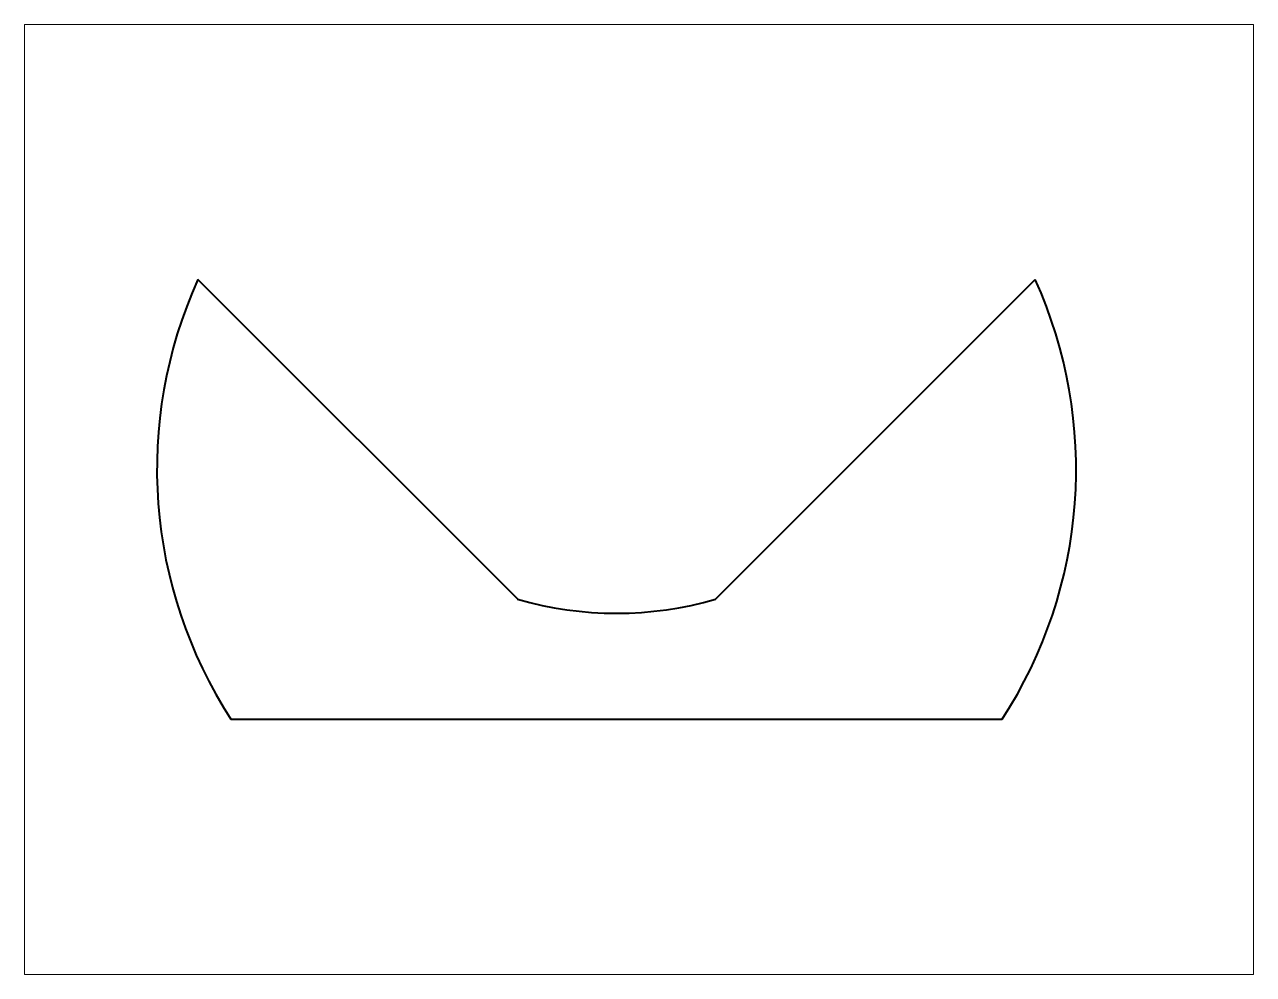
# Paper-space layout 'Sheet1' of a CAD drawing. Header units: inches. Extents: x 0 to 11, y 0 to 8.5.
# The model-space entities are those that its viewports show. They can reach past a viewport. Long polylines and large blocks are cut down to what shows.
import ezdxf

# ---------------------------------------------------------------- set-up
doc = ezdxf.new("R2010")
doc.units = ezdxf.units.IN
doc.header["$LTSCALE"] = 0.5
doc.header["$MEASUREMENT"] = 0
doc.layers.add('Visible', color=7, linetype='Continuous', lineweight=40)

msp = doc.modelspace()

# ---------------------------------------------------------------- linework, layer by layer
at = {"layer": 'Visible'}
for p, q in [((5.315, 3.358), (2.453, 6.22)), ((7.086, 3.358), (9.948, 6.22)), ((2.748, 2.285), (9.653, 2.285))]:
    msp.add_line(p, q, dxfattribs=at)
for centre, radius, start, end in [((6.2, 4.522), 4.114, 155.6281, 212.9446), ((6.2, 4.522), 4.114, 327.0554, 24.3719), ((6.2, 6.426), 3.194, 253.8983, 286.1017)]:
    msp.add_arc(centre, radius, start, end, dxfattribs=at)

psp = doc.layouts.new('Sheet1')

# ---------------------------------------------------------------- viewports
at = {"layer": '0', "view_target_point": (6.401, 4.25)}
psp.add_viewport(center=(5.5, 4.25), size=(11, 8.5), view_center_point=(0, 0), view_height=8.5, dxfattribs=at)

doc.saveas('drawing.dxf')
